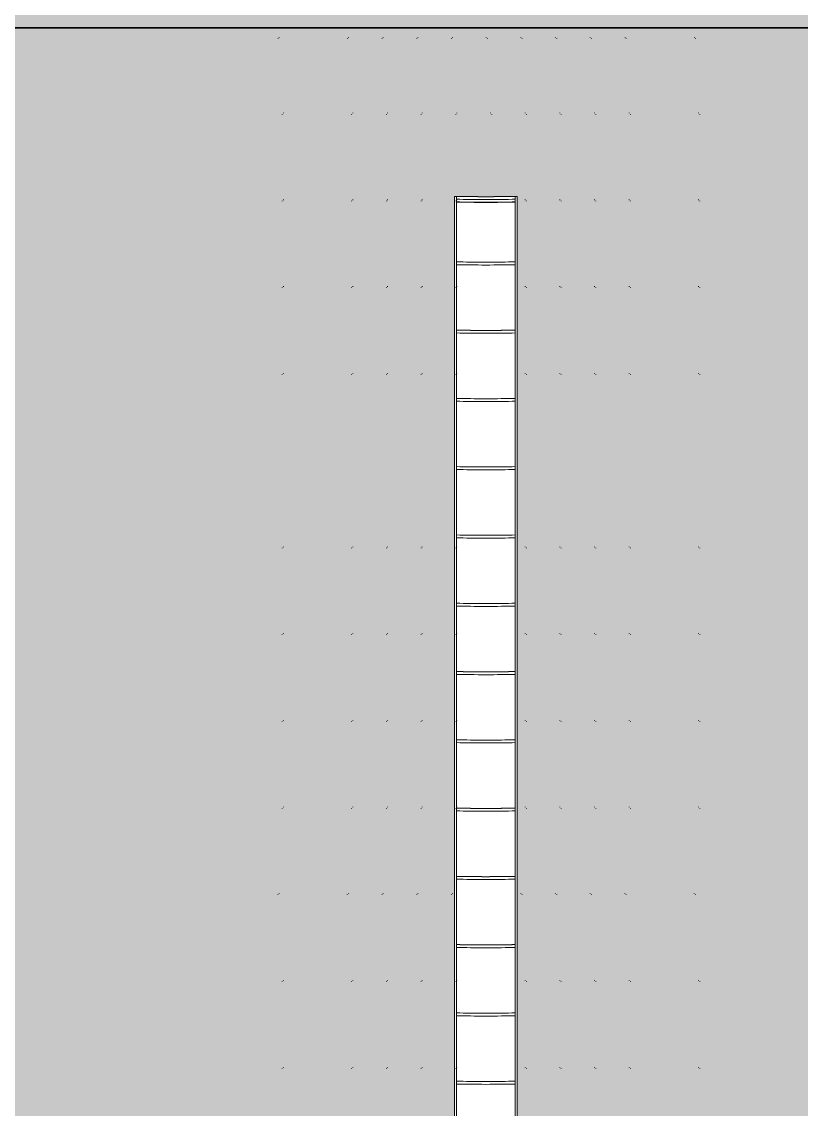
# Model space of a CAD drawing. Header units: metres. Extents: x -55 to 263, y -124 to 62.
# Drawn here: x -2.06 to 11.63, y -41.86 to -22.75 of the extents above; entities that cross this region are included whole.
import ezdxf

# ---------------------------------------------------------------- set-up
doc = ezdxf.new("R2010")
doc.units = ezdxf.units.M
for name, color, linetype, lineweight in [('0-1', 7, 'Continuous', 5), ('14HATCH-1', 10, 'Continuous', 5), ('54ESTRUCTURA-2', 9, 'Continuous', 30), ('54ESTRUCTURA-7', 213, 'Continuous', 9), ('54ESTRUCTURA-8', 255, 'Continuous', 9), ('70LINEA-4', 255, 'Continuous', 9), ('70LINEA-5', 213, 'Continuous', 9)]:
    doc.layers.add(name, color=color, linetype=linetype, lineweight=lineweight)

# ---------------------------------------------------------------- blocks, each defined once
blk = doc.blocks.new('22011_AR_rvt-1-A1 _ A250')
at = {"layer": '14HATCH-1'}
h = blk.add_hatch(color=256, dxfattribs=at)
h.paths.add_polyline_path([(194.783, -22.86), (194.93, -22.856), (194.926, -22.851), (194.92, -22.816), (194.797, -22.816), (194.787, -22.856)])
h.paths.add_polyline_path([(194.783, -15.245), (194.791, -15.254), (194.797, -15.288), (194.92, -15.288), (194.926, -15.236), (194.92, -15.201), (194.797, -15.201), (194.791, -15.236)])
h.paths.add_polyline_path([(194.783, -7.62), (194.791, -7.629), (194.797, -7.664), (194.92, -7.664), (194.926, -7.611), (194.92, -7.576), (194.797, -7.576), (194.791, -7.611)])
h.paths.add_polyline_path([(194.783, -0.005), (194.791, -0.014), (194.797, -0.048), (194.92, -0.048), (194.926, 0.004), (194.92, 0.039), (194.797, 0.039), (194.791, 0.004)])
h.paths.add_polyline_path([(194.783, 7.62), (194.791, 7.611), (194.797, 7.576), (194.92, 7.576), (194.926, 7.63), (194.92, 7.664), (194.797, 7.664), (194.791, 7.629)])
h.paths.add_polyline_path([(-12.05, -22.86), (-11.903, -22.855), (-11.908, -22.846), (-11.912, -22.816), (-12.036, -22.816), (-12.041, -22.851), (-12.05, -22.86)])
h.paths.add_polyline_path([(106.186, -22.86), (194.783, -22.855), (194.783, -22.808), (194.93, -22.808), (194.926, -15.296), (194.783, -15.296), (194.783, -15.193), (194.93, -15.193), (194.926, -7.672), (194.783, -7.672), (194.783, -7.568), (194.93, -7.568), (194.926, -0.056), (194.783, -0.056), (194.783, 0.047), (194.93, 0.047), (194.926, 7.568), (194.783, 7.568), (194.783, 7.672), (194.93, 7.672), (194.926, 14.807), (194.783, 14.807), (194.783, 14.825), (183.219, 14.825), (183.215, 13.745), (182.541, 13.745), (182.541, 15.24), (0.339, 15.24), (0.339, 13.745), (-0.339, 13.745), (-0.339, 14.825), (-11.898, 14.825), (-11.898, 14.807), (-12.05, 14.807), (-12.05, -22.808), (-11.898, -22.808), (-11.898, -22.86), (105.605, -22.86)])
h.paths.add_polyline_path([(18.467, -19.926), (17.913, -19.928), (17.727, -19.931), (17.727, 7.689), (18.165, 7.695), (18.631, 7.693), (18.827, 7.689), (18.827, -19.931), (18.468, -19.926)])
h.paths.add_polyline_path([(6.367, -19.927), (5.894, -19.926), (5.535, -19.925), (5.535, 7.689), (5.973, 7.695), (6.433, 7.693), (6.635, 7.689), (6.635, -19.931), (6.368, -19.927)])
h.paths.add_polyline_path([(30.751, -19.927), (30.278, -19.926), (29.919, -19.925), (29.919, 7.689), (30.357, 7.695), (30.817, 7.693), (31.019, 7.689), (31.019, -19.931), (30.752, -19.927)])
h.paths.add_polyline_path([(91.619, -19.926), (91.065, -19.928), (90.879, -19.928), (90.879, 7.689), (91.317, 7.695), (91.777, 7.693), (91.979, 7.689), (91.979, -19.931), (91.62, -19.926)])
h.paths.add_polyline_path([(152.579, -19.926), (152.025, -19.928), (151.839, -19.925), (151.839, 7.689), (152.277, 7.695), (152.737, 7.693), (152.939, 7.689), (152.939, -19.931), (152.58, -19.926)])
h.paths.add_polyline_path([(140.479, -19.927), (140.006, -19.926), (139.647, -19.928), (139.647, 7.689), (140.085, 7.695), (140.545, 7.693), (140.747, 7.689), (140.747, -19.931), (140.48, -19.927)])
h.paths.add_polyline_path([(42.851, -19.926), (42.297, -19.928), (42.111, -19.929), (42.111, 7.689), (42.549, 7.695), (43.009, 7.693), (43.211, 7.689), (43.211, -19.931), (42.852, -19.926)])
h.paths.add_polyline_path([(128.287, -19.927), (127.814, -19.926), (127.455, -19.925), (127.455, 7.689), (127.893, 7.695), (128.353, 7.693), (128.555, 7.689), (128.555, -19.931), (128.288, -19.927)])
h.paths.add_polyline_path([(55.043, -19.926), (54.489, -19.928), (54.303, -19.925), (54.303, 7.689), (54.741, 7.695), (55.201, 7.693), (55.403, 7.689), (55.403, -19.931), (55.044, -19.926)])
h.paths.add_polyline_path([(116.095, -19.927), (115.622, -19.926), (115.263, -19.928), (115.263, 7.689), (115.701, 7.695), (116.161, 7.693), (116.363, 7.689), (116.363, -19.931), (116.096, -19.927)])
h.paths.add_polyline_path([(67.327, -19.927), (66.854, -19.926), (66.495, -19.929), (66.495, 7.689), (66.933, 7.695), (67.393, 7.693), (67.595, 7.689), (67.595, -19.931), (67.328, -19.927)])
h.paths.add_polyline_path([(103.903, -19.927), (103.43, -19.926), (103.071, -19.925), (103.071, 7.689), (103.509, 7.695), (103.969, 7.693), (104.171, 7.689), (104.171, -19.931), (103.904, -19.927)])
h.paths.add_polyline_path([(79.519, -19.927), (79.046, -19.926), (78.687, -19.925), (78.687, 7.689), (79.125, 7.695), (79.585, 7.693), (79.787, 7.689), (79.787, -19.931), (79.52, -19.927)])
h.paths.add_polyline_path([(-6.011, -19.925), (-6.559, -19.929), (-6.657, -19.931), (-6.657, 7.689), (-6.219, 7.695), (-5.759, 7.693), (-5.557, 7.689), (-5.557, -19.931), (-5.932, -19.926), (-6.011, -19.925)])
h.paths.add_polyline_path([(177.142, -19.928), (176.606, -19.926), (176.223, -19.925), (176.223, 7.689), (176.661, 7.695), (177.121, 7.693), (177.323, 7.689), (177.323, -19.931), (177.143, -19.928)])
h.paths.add_polyline_path([(164.863, -19.927), (164.321, -19.926), (164.031, -19.927), (164.031, 7.689), (164.469, 7.695), (164.929, 7.693), (165.131, 7.689), (165.131, -19.931), (164.864, -19.927)])
h.paths.add_polyline_path([(-12.05, -15.245), (-12.041, -15.254), (-12.036, -15.288), (-11.912, -15.288), (-11.902, -15.248), (-11.898, -15.245), (-11.907, -15.236), (-11.912, -15.201), (-12.036, -15.201), (-12.045, -15.24)])
h.paths.add_polyline_path([(-12.041, -15.296), (-12.05, -15.296), (-12.05, -15.193), (-11.898, -15.193), (-11.898, -15.296), (-12.036, -15.296)])
h.paths.add_polyline_path([(-12.05, -7.62), (-12.041, -7.629), (-12.036, -7.664), (-11.912, -7.664), (-11.901, -7.623), (-11.901, -7.617), (-11.907, -7.611), (-11.912, -7.576), (-12.036, -7.576), (-12.041, -7.611)])
h.paths.add_polyline_path([(-12.05, -7.672), (-12.05, -7.568), (-11.898, -7.568), (-11.901, -7.672), (-12.041, -7.672)])
h.paths.add_polyline_path([(-12.05, -0.005), (-12.041, -0.014), (-12.036, -0.048), (-11.912, -0.048), (-11.901, -0.008), (-11.901, -0.002), (-11.907, 0.004), (-11.912, 0.039), (-12.036, 0.039), (-12.045, 0)])
h.paths.add_polyline_path([(-12.041, -0.056), (-12.05, -0.056), (-12.05, 0.047), (-11.898, 0.047), (-11.898, -0.056), (-12.036, -0.056)])
h.paths.add_polyline_path([(-12.05, 7.62), (-12.041, 7.611), (-12.036, 7.576), (-11.912, 7.576), (-11.907, 7.611), (-11.898, 7.62), (-11.907, 7.63), (-11.912, 7.664), (-12.036, 7.664), (-12.041, 7.629)])
h.paths.add_polyline_path([(-12.041, 7.568), (-12.05, 7.568), (-12.05, 7.672), (-11.898, 7.672), (-11.898, 7.568), (-12.036, 7.568)])
h.paths.add_polyline_path([(194.92, 14.815), (194.92, 14.825), (194.795, 14.825), (194.797, 14.815), (194.906, 14.815)])
h.paths.add_polyline_path([(-12.036, 14.815), (-11.912, 14.815), (-11.912, 14.825), (-12.037, 14.825)])
h = blk.add_hatch(color=256, dxfattribs=at)
h.paths.add_polyline_path([(194.783, -60.769), (194.791, -60.777), (194.797, -60.812), (194.92, -60.812), (194.926, -60.76), (194.92, -60.725), (194.797, -60.725), (194.791, -60.76)])
h.paths.add_polyline_path([(194.783, -45.715), (194.791, -45.724), (194.797, -45.759), (194.92, -45.759), (194.925, -45.7), (194.92, -45.672), (194.797, -45.672), (194.791, -45.706)])
h.paths.add_polyline_path([(194.783, -38.1), (194.791, -38.109), (194.797, -38.144), (194.92, -38.144), (194.926, -38.091), (194.92, -38.056), (194.797, -38.056), (194.791, -38.091)])
h.paths.add_polyline_path([(194.783, -30.475), (194.791, -30.484), (194.797, -30.519), (194.92, -30.519), (194.926, -30.466), (194.92, -30.432), (194.797, -30.432), (194.791, -30.466), (194.784, -30.474)])
h.paths.add_polyline_path([(194.783, -22.86), (194.792, -22.874), (194.797, -22.904), (194.92, -22.904), (194.924, -22.86), (194.791, -22.86)])
h.paths.add_polyline_path([(-11.898, -22.86), (-12.05, -22.86), (-12.041, -22.869), (-12.036, -22.904), (-11.912, -22.901), (-11.902, -22.864)])
h.paths.add_polyline_path([(-12.05, -60.96), (192.852, -60.96), (192.852, -60.903), (192.884, -60.903), (192.884, -60.96), (193.506, -60.96), (193.506, -60.903), (193.538, -60.903), (193.538, -60.96), (194.93, -60.96), (194.926, -60.82), (194.783, -60.82), (194.783, -60.717), (194.93, -60.717), (194.926, -45.767), (194.783, -45.767), (194.783, -45.664), (194.93, -45.664), (194.926, -38.152), (194.783, -38.152), (194.783, -38.048), (194.93, -38.048), (194.926, -30.527), (194.783, -30.527), (194.783, -30.424), (194.93, -30.424), (194.926, -22.912), (194.783, -22.912), (194.783, -22.86), (-11.898, -22.865), (-11.898, -22.912), (-12.05, -22.912), (-12.05, -60.847)])
h.paths.add_polyline_path([(-12.05, -60.769), (-12.041, -60.777), (-12.036, -60.812), (-11.912, -60.812), (-11.907, -60.777), (-11.898, -60.769), (-11.907, -60.76), (-11.912, -60.725), (-12.036, -60.725), (-12.041, -60.76)])
h.paths.add_polyline_path([(-11.931, -60.82), (-12.05, -60.82), (-12.05, -60.717), (-11.898, -60.717), (-11.898, -60.82), (-11.914, -60.82)])
h.paths.add_polyline_path([(176.78, -53.447), (176.248, -53.441), (176.23, -53.441), (176.23, -25.82), (176.61, -25.826), (177.144, -25.824), (177.33, -25.824), (177.33, -53.441), (176.892, -53.447), (176.804, -53.447)])
h.paths.add_polyline_path([(164.588, -53.447), (164.061, -53.441), (164.038, -53.441), (164.038, -25.82), (164.413, -25.826), (164.952, -25.824), (165.138, -25.824), (165.138, -53.441), (164.7, -53.447), (164.612, -53.447)])
h.paths.add_polyline_path([(152.396, -53.447), (151.869, -53.441), (151.846, -53.441), (151.846, -25.82), (152.221, -25.826), (152.76, -25.824), (152.946, -25.824), (152.946, -53.441), (152.508, -53.447), (152.42, -53.447)])
h.paths.add_polyline_path([(140.204, -53.447), (139.672, -53.441), (139.654, -53.441), (139.654, -25.82), (140.029, -25.826), (140.568, -25.824), (140.754, -25.825), (140.754, -53.441), (140.316, -53.447), (140.228, -53.447)])
h.paths.add_polyline_path([(128.012, -53.447), (127.485, -53.441), (127.462, -53.441), (127.462, -25.82), (127.837, -25.826), (128.376, -25.824), (128.562, -25.825), (128.562, -53.441), (128.124, -53.447), (128.036, -53.447)])
h.paths.add_polyline_path([(115.82, -53.447), (115.288, -53.441), (115.27, -53.441), (115.27, -25.82), (115.645, -25.826), (116.184, -25.824), (116.37, -25.825), (116.37, -53.441), (115.932, -53.447), (115.844, -53.447)])
h.paths.add_polyline_path([(103.628, -53.447), (103.101, -53.441), (103.078, -53.441), (103.078, -25.82), (103.453, -25.826), (103.992, -25.824), (104.178, -25.82), (104.178, -53.441), (103.74, -53.447), (103.652, -53.447)])
h.paths.add_polyline_path([(91.436, -53.447), (90.904, -53.441), (90.886, -53.441), (90.886, -25.82), (91.261, -25.826), (91.8, -25.824), (91.986, -25.825), (91.986, -53.441), (91.548, -53.447), (91.46, -53.447)])
h.paths.add_polyline_path([(79.244, -53.447), (78.712, -53.441), (78.694, -53.441), (78.694, -25.82), (79.069, -25.826), (79.608, -25.824), (79.794, -25.82), (79.794, -53.441), (79.356, -53.447), (79.268, -53.447)])
h.paths.add_polyline_path([(67.052, -53.447), (66.525, -53.441), (66.502, -53.441), (66.502, -25.82), (66.877, -25.826), (67.416, -25.824), (67.602, -25.82), (67.602, -53.441), (67.164, -53.447), (67.076, -53.447)])
h.paths.add_polyline_path([(54.86, -53.447), (54.333, -53.441), (54.31, -53.441), (54.31, -25.82), (54.736, -25.826), (55.224, -25.824), (55.41, -25.826), (55.41, -53.441), (54.972, -53.447), (54.884, -53.447)])
h.paths.add_polyline_path([(42.668, -53.447), (42.141, -53.441), (42.118, -53.441), (42.118, -25.82), (42.528, -25.826), (43.032, -25.824), (43.218, -25.826), (43.218, -53.441), (42.78, -53.447), (42.692, -53.447)])
h.paths.add_polyline_path([(30.476, -53.447), (29.949, -53.441), (29.926, -53.441), (29.926, -25.82), (30.301, -25.826), (30.84, -25.824), (31.026, -25.826), (31.026, -53.441), (30.588, -53.447), (30.5, -53.447)])
h.paths.add_polyline_path([(18.284, -53.447), (17.757, -53.441), (17.734, -53.441), (17.734, -25.82), (18.111, -25.826), (18.648, -25.824), (18.834, -25.826), (18.834, -53.441), (18.396, -53.447), (18.308, -53.447)])
h.paths.add_polyline_path([(6.092, -53.447), (5.565, -53.441), (5.542, -53.441), (5.542, -25.82), (5.917, -25.826), (6.456, -25.824), (6.642, -25.826), (6.642, -53.441), (6.204, -53.447), (6.116, -53.447)])
h.paths.add_polyline_path([(-6.1, -53.447), (-6.632, -53.441), (-6.65, -53.441), (-6.65, -25.82), (-6.275, -25.826), (-5.736, -25.824), (-5.55, -25.822), (-5.55, -53.441), (-5.988, -53.447), (-6.076, -53.447)])
h.paths.add_polyline_path([(-12.05, -53.34), (-12.041, -53.349), (-12.036, -53.384), (-11.912, -53.384), (-11.907, -53.349), (-11.898, -53.34), (-11.907, -53.331), (-11.912, -53.296), (-12.036, -53.296), (-12.041, -53.331)])
h.paths.add_polyline_path([(-11.898, -53.392), (-12.05, -53.392), (-12.05, -53.288), (-11.898, -53.288), (-11.898, -53.384)])
h.paths.add_polyline_path([(194.778, -53.34), (194.787, -53.352), (194.792, -53.384), (194.916, -53.384), (194.921, -53.349), (194.93, -53.34), (194.921, -53.331), (194.916, -53.296), (194.792, -53.296), (194.787, -53.331)])
h.paths.add_polyline_path([(194.787, -53.392), (194.778, -53.392), (194.778, -53.288), (194.93, -53.288), (194.93, -53.392), (194.792, -53.392)])
h.paths.add_polyline_path([(-12.05, -45.715), (-12.041, -45.724), (-12.036, -45.759), (-11.912, -45.759), (-11.907, -45.724), (-11.898, -45.715), (-11.908, -45.7), (-11.912, -45.672), (-12.036, -45.672), (-12.041, -45.706)])
h.paths.add_polyline_path([(-11.907, -45.767), (-12.05, -45.767), (-12.05, -45.664), (-11.898, -45.664), (-11.898, -45.767)])
h.paths.add_polyline_path([(-12.05, -38.1), (-12.041, -38.109), (-12.036, -38.144), (-11.912, -38.144), (-11.907, -38.109), (-11.898, -38.1), (-11.907, -38.091), (-11.912, -38.056), (-12.036, -38.056), (-12.041, -38.091)])
h.paths.add_polyline_path([(-11.907, -38.152), (-12.05, -38.152), (-12.05, -38.048), (-11.898, -38.048), (-11.898, -38.152)])
h.paths.add_polyline_path([(-12.05, -30.475), (-12.041, -30.484), (-12.036, -30.519), (-11.912, -30.519), (-11.907, -30.484), (-11.901, -30.472), (-11.907, -30.466), (-11.912, -30.432), (-12.036, -30.432), (-12.041, -30.466)])
h.paths.add_polyline_path([(-11.898, -30.527), (-12.05, -30.527), (-12.05, -30.424), (-11.898, -30.424), (-11.898, -30.484)])
at = {"layer": '54ESTRUCTURA-2'}
for p, q in [((194.93, -22.86), (-12.05, -22.86)), ((-12.05, -22.86), (194.93, -22.86))]:
    blk.add_line(p, q, dxfattribs=at)
blk = doc.blocks.new('JN-103 - JN-103-V420-A1 _ A250')
at = {"layer": '54ESTRUCTURA-7'}
for p, q in [((173.202, -41.136), (173.202, -41.142)), ((173.223, -41.115), (173.223, -41.121)), ((174.421, -41.136), (174.421, -41.142)), ((174.442, -41.115), (174.442, -41.121)), ((175.031, -41.136), (175.031, -41.142)), ((175.052, -41.115), (175.052, -41.121)), ((175.64, -41.136), (175.64, -41.142)), ((175.661, -41.115), (175.661, -41.121)), ((176.25, -41.136), (176.25, -41.142)), ((176.271, -41.115), (176.271, -41.121)), ((177.471, -41.121), (177.471, -41.115)), ((177.492, -41.142), (177.492, -41.136)), ((178.081, -41.121), (178.081, -41.115)), ((178.102, -41.142), (178.102, -41.136)), ((178.69, -41.121), (178.69, -41.115)), ((178.711, -41.142), (178.711, -41.136)), ((179.3, -41.121), (179.3, -41.115)), ((179.321, -41.142), (179.321, -41.136)), ((180.519, -41.121), (180.519, -41.115)), ((180.54, -41.142), (180.54, -41.136))]:
    blk.add_line(p, q, dxfattribs=at)
blk = doc.blocks.new('JN-103 - JN-103-V421-A1 _ A250')
at = {"layer": '54ESTRUCTURA-7'}
for p, q in [((173.202, -39.613), (173.202, -39.619)), ((173.223, -39.592), (173.223, -39.598)), ((174.421, -39.613), (174.421, -39.619)), ((174.442, -39.592), (174.442, -39.598)), ((175.031, -39.613), (175.031, -39.619)), ((175.052, -39.592), (175.052, -39.598)), ((175.64, -39.613), (175.64, -39.619)), ((175.661, -39.592), (175.661, -39.598)), ((176.25, -39.613), (176.25, -39.619)), ((176.271, -39.592), (176.271, -39.598)), ((177.471, -39.598), (177.471, -39.592)), ((177.492, -39.619), (177.492, -39.613)), ((178.081, -39.598), (178.081, -39.592)), ((178.102, -39.619), (178.102, -39.613)), ((178.69, -39.598), (178.69, -39.592)), ((178.711, -39.619), (178.711, -39.613)), ((179.3, -39.598), (179.3, -39.592)), ((179.321, -39.619), (179.321, -39.613)), ((180.519, -39.598), (180.519, -39.592)), ((180.54, -39.619), (180.54, -39.613))]:
    blk.add_line(p, q, dxfattribs=at)
blk = doc.blocks.new('JN-103 - JN-103-V422-A1 _ A250')
at = {"layer": '54ESTRUCTURA-7'}
for p, q in [((173.202, -36.566), (173.202, -36.572)), ((173.223, -36.545), (173.223, -36.551)), ((174.421, -36.566), (174.421, -36.572)), ((174.442, -36.545), (174.442, -36.551)), ((175.031, -36.566), (175.031, -36.572)), ((175.052, -36.545), (175.052, -36.551)), ((175.64, -36.566), (175.64, -36.572)), ((175.661, -36.545), (175.661, -36.551)), ((176.25, -36.566), (176.25, -36.572)), ((176.271, -36.545), (176.271, -36.551)), ((177.471, -36.551), (177.471, -36.545)), ((177.492, -36.572), (177.492, -36.566)), ((178.081, -36.551), (178.081, -36.545)), ((178.102, -36.572), (178.102, -36.566)), ((178.69, -36.551), (178.69, -36.545)), ((178.711, -36.572), (178.711, -36.566)), ((179.3, -36.551), (179.3, -36.545)), ((179.321, -36.572), (179.321, -36.566)), ((180.519, -36.551), (180.519, -36.545)), ((180.54, -36.572), (180.54, -36.566))]:
    blk.add_line(p, q, dxfattribs=at)
blk = doc.blocks.new('JN-103 - JN-103-V423-A1 _ A250')
at = {"layer": '54ESTRUCTURA-7'}
for p, q in [((173.202, -35.043), (173.202, -35.049)), ((173.223, -35.022), (173.223, -35.028)), ((174.421, -35.043), (174.421, -35.049)), ((174.442, -35.022), (174.442, -35.028)), ((175.031, -35.043), (175.031, -35.049)), ((175.052, -35.022), (175.052, -35.028)), ((175.64, -35.043), (175.64, -35.049)), ((175.661, -35.022), (175.661, -35.028)), ((176.25, -35.043), (176.25, -35.049)), ((176.271, -35.022), (176.271, -35.028)), ((177.471, -35.028), (177.471, -35.022)), ((177.492, -35.049), (177.492, -35.043)), ((178.081, -35.028), (178.081, -35.022)), ((178.102, -35.049), (178.102, -35.043)), ((178.69, -35.028), (178.69, -35.022)), ((178.711, -35.049), (178.711, -35.043)), ((179.3, -35.028), (179.3, -35.022)), ((179.321, -35.049), (179.321, -35.043)), ((180.519, -35.028), (180.519, -35.022)), ((180.54, -35.049), (180.54, -35.043))]:
    blk.add_line(p, q, dxfattribs=at)
blk = doc.blocks.new('JN-103 - JN-103-V424-A1 _ A250')
at = {"layer": '54ESTRUCTURA-7'}
for p, q in [((173.202, -33.519), (173.202, -33.525)), ((173.223, -33.498), (173.223, -33.505)), ((174.421, -33.519), (174.421, -33.525)), ((174.442, -33.498), (174.442, -33.505)), ((175.031, -33.519), (175.031, -33.525)), ((175.052, -33.498), (175.052, -33.505)), ((175.64, -33.519), (175.64, -33.525)), ((175.661, -33.498), (175.661, -33.505)), ((176.25, -33.519), (176.25, -33.525)), ((176.271, -33.498), (176.271, -33.505)), ((177.471, -33.505), (177.471, -33.498)), ((177.492, -33.525), (177.492, -33.519)), ((178.081, -33.505), (178.081, -33.498)), ((178.102, -33.525), (178.102, -33.519)), ((178.69, -33.505), (178.69, -33.498)), ((178.711, -33.525), (178.711, -33.519)), ((179.3, -33.505), (179.3, -33.498)), ((179.321, -33.525), (179.321, -33.519)), ((180.519, -33.505), (180.519, -33.498)), ((180.54, -33.525), (180.54, -33.519))]:
    blk.add_line(p, q, dxfattribs=at)
blk = doc.blocks.new('JN-103 - JN-103-V425-A1 _ A250')
at = {"layer": '54ESTRUCTURA-7'}
for p, q in [((173.202, -31.996), (173.202, -32.002)), ((173.223, -31.975), (173.223, -31.981)), ((174.421, -31.996), (174.421, -32.002)), ((174.442, -31.975), (174.442, -31.981)), ((175.031, -31.996), (175.031, -32.002)), ((175.052, -31.975), (175.052, -31.981)), ((175.64, -31.996), (175.64, -32.002)), ((175.661, -31.975), (175.661, -31.981)), ((176.25, -31.996), (176.25, -32.002)), ((176.271, -31.975), (176.271, -31.981)), ((177.471, -31.981), (177.471, -31.975)), ((177.492, -32.002), (177.492, -31.996)), ((178.081, -31.981), (178.081, -31.975)), ((178.102, -32.002), (178.102, -31.996)), ((178.69, -31.981), (178.69, -31.975)), ((178.711, -32.002), (178.711, -31.996)), ((179.3, -31.981), (179.3, -31.975)), ((179.321, -32.002), (179.321, -31.996)), ((180.519, -31.981), (180.519, -31.975)), ((180.54, -32.002), (180.54, -31.996))]:
    blk.add_line(p, q, dxfattribs=at)
blk = doc.blocks.new('JN-103 - JN-103-V426-A1 _ A250')
at = {"layer": '54ESTRUCTURA-7'}
for p, q in [((173.202, -28.946), (173.202, -28.952)), ((173.223, -28.925), (173.223, -28.931)), ((174.421, -28.946), (174.421, -28.952)), ((174.442, -28.925), (174.442, -28.931)), ((175.031, -28.946), (175.031, -28.952)), ((175.052, -28.925), (175.052, -28.931)), ((175.64, -28.946), (175.64, -28.952)), ((175.661, -28.925), (175.661, -28.931)), ((176.25, -28.946), (176.25, -28.952)), ((176.271, -28.925), (176.271, -28.931)), ((177.471, -28.931), (177.471, -28.925)), ((177.492, -28.952), (177.492, -28.946)), ((178.081, -28.931), (178.081, -28.925)), ((178.102, -28.952), (178.102, -28.946)), ((178.69, -28.931), (178.69, -28.925)), ((178.711, -28.952), (178.711, -28.946)), ((179.3, -28.931), (179.3, -28.925)), ((179.321, -28.952), (179.321, -28.946)), ((180.519, -28.931), (180.519, -28.925)), ((180.54, -28.952), (180.54, -28.946))]:
    blk.add_line(p, q, dxfattribs=at)
blk = doc.blocks.new('JN-103 - JN-103-V427-A1 _ A250')
at = {"layer": '54ESTRUCTURA-7'}
for p, q in [((173.202, -27.423), (173.202, -27.429)), ((173.223, -27.397), (173.223, -27.408)), ((174.421, -27.423), (174.421, -27.429)), ((174.442, -27.397), (174.442, -27.408)), ((175.031, -27.423), (175.031, -27.429)), ((175.052, -27.397), (175.052, -27.408)), ((175.64, -27.423), (175.64, -27.429)), ((175.661, -27.397), (175.661, -27.408)), ((176.25, -27.423), (176.25, -27.429)), ((176.271, -27.397), (176.271, -27.408)), ((177.471, -27.408), (177.471, -27.397)), ((177.492, -27.429), (177.492, -27.423)), ((178.081, -27.408), (178.081, -27.397)), ((178.102, -27.429), (178.102, -27.423)), ((178.69, -27.408), (178.69, -27.397)), ((178.711, -27.429), (178.711, -27.423)), ((179.3, -27.408), (179.3, -27.397)), ((179.321, -27.429), (179.321, -27.423)), ((180.519, -27.408), (180.519, -27.397)), ((180.54, -27.429), (180.54, -27.423))]:
    blk.add_line(p, q, dxfattribs=at)
blk = doc.blocks.new('JN-103 - JN-103-V428-A1 _ A250')
at = {"layer": '54ESTRUCTURA-7'}
for p, q in [((173.202, -25.899), (173.202, -25.905)), ((173.223, -25.878), (173.223, -25.885)), ((174.421, -25.899), (174.421, -25.905)), ((174.442, -25.878), (174.442, -25.885)), ((175.031, -25.899), (175.031, -25.905)), ((175.052, -25.878), (175.052, -25.885)), ((175.64, -25.899), (175.64, -25.905)), ((175.661, -25.878), (175.661, -25.885)), ((176.25, -25.899), (176.25, -25.905)), ((176.271, -25.878), (176.271, -25.885)), ((177.471, -25.885), (177.471, -25.878)), ((177.492, -25.905), (177.492, -25.899)), ((178.081, -25.885), (178.081, -25.878)), ((178.102, -25.905), (178.102, -25.899)), ((178.69, -25.885), (178.69, -25.878)), ((178.711, -25.905), (178.711, -25.899)), ((179.3, -25.885), (179.3, -25.878)), ((179.321, -25.905), (179.321, -25.899)), ((180.519, -25.885), (180.519, -25.878)), ((180.54, -25.905), (180.54, -25.899))]:
    blk.add_line(p, q, dxfattribs=at)
blk = doc.blocks.new('JN-103 - JN-103-V429-A1 _ A250')
at = {"layer": '54ESTRUCTURA-7'}
for p, q in [((173.202, -24.376), (173.202, -24.382)), ((173.223, -24.355), (173.223, -24.361)), ((174.421, -24.376), (174.421, -24.382)), ((174.442, -24.355), (174.442, -24.361)), ((175.031, -24.376), (175.031, -24.382)), ((175.052, -24.355), (175.052, -24.361)), ((175.64, -24.376), (175.64, -24.382)), ((175.661, -24.355), (175.661, -24.361)), ((176.25, -24.376), (176.25, -24.382)), ((176.271, -24.355), (176.271, -24.361)), ((176.861, -24.361), (176.861, -24.355)), ((176.882, -24.382), (176.882, -24.376)), ((177.471, -24.361), (177.471, -24.355)), ((177.492, -24.382), (177.492, -24.376)), ((178.081, -24.361), (178.081, -24.355)), ((178.102, -24.382), (178.102, -24.376)), ((178.69, -24.361), (178.69, -24.355)), ((178.711, -24.382), (178.711, -24.376)), ((179.3, -24.361), (179.3, -24.355)), ((179.321, -24.382), (179.321, -24.376)), ((180.519, -24.361), (180.519, -24.355)), ((180.54, -24.382), (180.54, -24.376))]:
    blk.add_line(p, q, dxfattribs=at)
blk = doc.blocks.new('JN-104 - JN-104-1693075-A1 _ A250')
at = {"layer": '54ESTRUCTURA-7'}
for p, q in [((173.127, -23.043), (173.127, -23.049)), ((173.148, -23.022), (173.148, -23.029)), ((174.346, -23.043), (174.346, -23.049)), ((174.367, -23.022), (174.367, -23.029)), ((174.956, -23.043), (174.956, -23.049)), ((174.977, -23.022), (174.977, -23.029)), ((175.565, -23.043), (175.565, -23.049)), ((175.586, -23.022), (175.586, -23.029)), ((176.175, -23.043), (176.175, -23.049)), ((176.196, -23.022), (176.196, -23.029)), ((176.786, -23.029), (176.786, -23.022)), ((176.807, -23.049), (176.807, -23.043)), ((177.396, -23.029), (177.396, -23.022)), ((177.417, -23.049), (177.417, -23.043)), ((178.006, -23.029), (178.006, -23.022)), ((178.027, -23.049), (178.027, -23.043)), ((178.615, -23.029), (178.615, -23.022)), ((178.636, -23.049), (178.636, -23.043)), ((179.225, -23.029), (179.225, -23.022)), ((179.246, -23.049), (179.246, -23.043)), ((180.444, -23.029), (180.444, -23.022)), ((180.465, -23.049), (180.465, -23.043))]:
    blk.add_line(p, q, dxfattribs=at)
blk = doc.blocks.new('JP-302 - JP-302-1693076-A1 _ A250')
at = {"layer": '54ESTRUCTURA-7'}
for p, q in [((173.126, -38.083), (173.126, -38.089)), ((173.147, -38.062), (173.147, -38.068)), ((174.345, -38.083), (174.345, -38.089)), ((174.366, -38.062), (174.366, -38.068)), ((174.955, -38.083), (174.955, -38.089)), ((174.976, -38.062), (174.976, -38.068)), ((175.564, -38.083), (175.564, -38.089)), ((175.585, -38.062), (175.585, -38.068)), ((176.174, -38.083), (176.174, -38.089)), ((176.195, -38.062), (176.195, -38.068)), ((177.395, -38.068), (177.395, -38.062)), ((177.416, -38.089), (177.416, -38.083)), ((178.005, -38.068), (178.005, -38.062)), ((178.026, -38.089), (178.026, -38.083)), ((178.614, -38.068), (178.614, -38.062)), ((178.635, -38.089), (178.635, -38.083)), ((179.224, -38.068), (179.224, -38.062)), ((179.245, -38.089), (179.245, -38.083)), ((180.443, -38.068), (180.443, -38.062)), ((180.464, -38.089), (180.464, -38.083))]:
    blk.add_line(p, q, dxfattribs=at)
blk = doc.blocks.new('DOMO TIPO CAÑON - DOMO TIPO CAÑON-2125472-A1 _ A250')
at = {"layer": '70LINEA-5'}
for p, q in [((176.23, -25.82), (176.264, -25.821)), ((176.23, -53.441), (176.23, -25.82)), ((176.266, -25.821), (176.232, -25.82)), ((176.264, -25.821), (176.266, -25.821)), ((176.264, -53.441), (176.264, -25.821)), ((176.266, -53.441), (176.266, -25.821)), ((177.328, -25.82), (177.294, -25.821)), ((177.294, -25.821), (177.297, -25.821)), ((177.294, -53.441), (177.294, -25.821)), ((177.297, -25.821), (177.33, -25.82)), ((177.297, -53.441), (177.297, -25.821)), ((177.33, -53.441), (177.33, -25.82))]:
    blk.add_line(p, q, dxfattribs=at)
for centre, major_axis, start_param, end_param in [((176.78, -25.803), (0.778, 0), 3.967377, 5.457085), ((176.78, -25.803), (0.775, 0), 3.967534, 5.456928), ((176.78, -25.803), (0.775, 0), 3.967534, 5.456928), ((176.78, -25.803), (0.769, 0), 3.96785, 5.456609), ((176.78, -25.853), (0.778, 0), 3.985704, 5.439062), ((176.78, -25.9), (0.775, 0), 3.982395, 5.44237), ((176.78, -25.903), (0.775, 0), 3.982395, 5.438816), ((176.78, -26.953), (0.775, 0), 3.982395, 5.438816), ((176.78, -26.953), (0.778, 0), 3.985704, 5.439062), ((176.78, -27.003), (0.778, 0), 3.985704, 5.439062), ((176.78, -28.152), (0.775, 0), 3.982395, 5.438816), ((176.78, -28.152), (0.778, 0), 3.985704, 5.439062), ((176.78, -28.202), (0.778, 0), 3.985704, 5.439062), ((176.78, -29.352), (0.775, 0), 3.982395, 5.438816), ((176.78, -29.352), (0.778, 0), 3.985704, 5.439062), ((176.78, -29.402), (0.778, 0), 3.985704, 5.439062), ((176.78, -30.551), (0.775, 0), 3.982395, 5.438816), ((176.78, -30.551), (0.778, 0), 3.985704, 5.439062), ((176.78, -30.601), (0.778, 0), 3.985704, 5.439062), ((176.78, -31.751), (0.775, 0), 3.982395, 5.438816), ((176.78, -31.751), (0.778, 0), 3.985704, 5.439062), ((176.78, -31.801), (0.778, 0), 3.985704, 5.439062), ((176.78, -32.95), (0.775, 0), 3.982395, 5.438816), ((176.78, -32.95), (0.778, 0), 3.985704, 5.439062), ((176.78, -33), (0.778, 0), 3.985704, 5.439062), ((176.78, -34.15), (0.775, 0), 3.982395, 5.438816), ((176.78, -34.15), (0.778, 0), 3.985704, 5.439062), ((176.78, -34.2), (0.778, 0), 3.985704, 5.439062), ((176.78, -35.349), (0.775, 0), 3.982395, 5.438816), ((176.78, -35.349), (0.778, 0), 3.985704, 5.439062), ((176.78, -35.399), (0.778, 0), 3.985704, 5.439062), ((176.78, -36.549), (0.775, 0), 3.982395, 5.438816), ((176.78, -36.549), (0.778, 0), 3.985704, 5.439062), ((176.78, -36.598), (0.778, 0), 3.985704, 5.439062), ((176.78, -37.748), (0.775, 0), 3.982395, 5.438816), ((176.78, -37.748), (0.778, 0), 3.985704, 5.439062), ((176.78, -37.798), (0.778, 0), 3.985704, 5.439062), ((176.78, -38.947), (0.775, 0), 3.982395, 5.438816), ((176.78, -38.947), (0.778, 0), 3.985704, 5.439062), ((176.78, -38.997), (0.778, 0), 3.985704, 5.439062), ((176.78, -40.147), (0.775, 0), 3.982395, 5.438816), ((176.78, -40.147), (0.778, 0), 3.985704, 5.439062), ((176.78, -40.197), (0.778, 0), 3.985704, 5.439062), ((176.78, -41.346), (0.775, 0), 3.982395, 5.438816), ((176.78, -41.346), (0.778, 0), 3.985704, 5.439062), ((176.78, -41.396), (0.778, 0), 3.985704, 5.439062)]:
    blk.add_ellipse(centre, major_axis=major_axis, ratio=0.029987, start_param=start_param, end_param=end_param, dxfattribs=at)
blk = doc.blocks.new('22011_ST_rvt-1-A1 _ A250')
at = {"layer": '54ESTRUCTURA-8'}
for name in ['JN-104 - JN-104-1693075-A1 _ A250', 'JN-103 - JN-103-V429-A1 _ A250', 'JN-103 - JN-103-V428-A1 _ A250', 'JN-103 - JN-103-V427-A1 _ A250', 'JN-103 - JN-103-V426-A1 _ A250', 'JN-103 - JN-103-V425-A1 _ A250', 'JN-103 - JN-103-V424-A1 _ A250', 'JN-103 - JN-103-V423-A1 _ A250', 'JN-103 - JN-103-V422-A1 _ A250', 'JP-302 - JP-302-1693076-A1 _ A250', 'JN-103 - JN-103-V421-A1 _ A250', 'JN-103 - JN-103-V420-A1 _ A250']:
    blk.add_blockref(name, (-170.688, 0), dxfattribs=at)
at = {"layer": '70LINEA-4'}
blk.add_blockref('DOMO TIPO CAÑON - DOMO TIPO CAÑON-2125472-A1 _ A250', (-170.688, 0), dxfattribs=at)

msp = doc.modelspace()

# ---------------------------------------------------------------- block references
at = {"layer": '0-1'}
for name in ['22011_AR_rvt-1-A1 _ A250', '22011_ST_rvt-1-A1 _ A250']:
    msp.add_blockref(name, (0, 0), dxfattribs=at)

doc.saveas('drawing.dxf')
